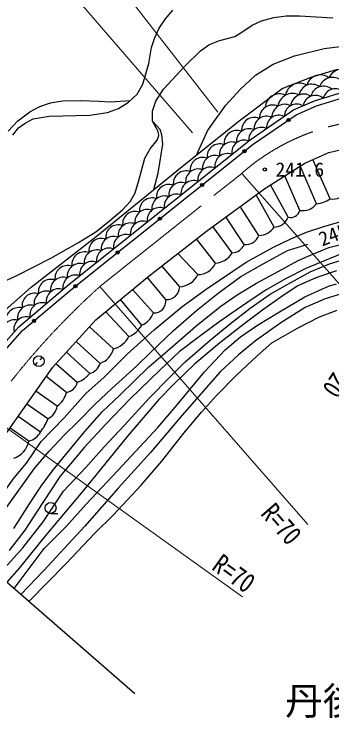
# Model space of a CAD drawing. Units: millimetres, scale not verified. Extents: x 40000 to 680000, y 20000 to 380000.
# Drawn here: x 99093 to 128479, y 254945 to 320094 of the extents above; entities that cross this region are included whole.
import ezdxf
from ezdxf.enums import TextEntityAlignment as Align

# ---------------------------------------------------------------- set-up
doc = ezdxf.new("R2010")
doc.units = ezdxf.units.MM
doc.header["$LTSCALE"] = 1000
doc.linetypes.add('CHAIN', pattern=[18.5, 12, -1.5, 3.5, -1.5])
for name, color, linetype, lineweight in [('M-BGD', 7, 'Continuous', 25), ('M-BMK', 2, 'CHAIN', 13), ('M-BMK-OTRS', 5, 'Continuous', 25), ('M-STR-HTXT', 7, 'Continuous', 13)]:
    doc.layers.add(name, color=color, linetype=linetype, lineweight=lineweight)
doc.layers.add('M-BMK-HTXT', color=7, linetype='Continuous')
doc.styles.add('ＭＳ ゴシック', font='')
doc.styles.get('ＭＳ ゴシック').set_extended_font_data('MS Gothic')

msp = doc.modelspace()

# ---------------------------------------------------------------- hatches: boundary and pattern name
at = {"layer": 'M-BGD'}
for points in [[(124341, 310203, -1), (124589, 310373, -1)], [(120271, 307304, -0.41421), (120294, 307514, -0.41421), (120505, 307491, -1)], [(116365, 304182, -0.41421), (116389, 304393, -0.41421), (116599, 304369, -1)], [(112459, 301060, -0.41421), (112483, 301271, -0.41421), (112694, 301248, -1)], [(108554, 297939, -0.41421), (108577, 298149, -0.41421), (108788, 298126, -1)], [(104648, 294817, -0.41421), (104671, 295028, -0.41421), (104882, 295004, -1)], [(100823, 291597, -1), (101052, 291790, -1)]]:
    msp.add_hatch(color=256, dxfattribs=at).paths.add_polyline_path(points)

# ---------------------------------------------------------------- linework, layer by layer
for p, q in [((128309, 302987), (126723, 306634)), ((127056, 302528), (125549, 306038)), ((125511, 301923), (124128, 305130)), ((124445, 301295), (122790, 304275)), ((123146, 300367), (121468, 303355)), ((121735, 299604), (120056, 302199)), ((120369, 298754), (118678, 301315)), ((119261, 297992), (117475, 300435)), ((117715, 297027), (115958, 299283)), ((116085, 295986), (114231, 297938)), ((114412, 294845), (112757, 296790)), ((113128, 293661), (111410, 295732)), ((111977, 292432), (110030, 294588)), ((110892, 291303), (108927, 293672)), ((109698, 290242), (107568, 292545)), ((108293, 289113), (106066, 291142)), ((107043, 287763), (104826, 289782)), ((106082, 286834), (103928, 288796)), ((101494, 288099), (101708, 288344)), ((101050, 287590), (101264, 287835)), ((104936, 286005), (102954, 287727)), ((103942, 285080), (102071, 286555)), ((103086, 283817), (101118, 285191)), ((102209, 282622), (100270, 283977)), ((101526, 281406), (99475, 282839)), ((100463, 280572), (98735, 281779)), ((102470, 273880), (103136, 273880))]:
    msp.add_line(p, q, dxfattribs=at)
for points in [[(97140, 294863), (99343, 295900), (102480, 297491), (105063, 298951), (106644, 299931), (107918, 300951), (109103, 301984), (109843, 302787), (110275, 303557), (110626, 304696), (111189, 306749), (111672, 307625), (112309, 308437), (112479, 308855), (112419, 309231), (111895, 310180), (111886, 311097), (112201, 312041), (112914, 313133), (114929, 315346), (116317, 316702), (117096, 317240), (117995, 317614), (119510, 318005), (120254, 318473), (121093, 319076), (121967, 319458), (123116, 319772), (124255, 319938), (125475, 319938), (128560, 319761)], [(98969, 308901), (99502, 309560), (100105, 310009), (100870, 310394), (102350, 310633), (106094, 310733), (107732, 310988), (108747, 311340), (109685, 311934), (110461, 312688), (111011, 313596), (111545, 315516), (111813, 317007), (112082, 317848), (112513, 318801), (113108, 319665), (113779, 320442)], [(115954, 307038), (116972, 309285), (117723, 310327), (118686, 311670), (119984, 313128), (121407, 314445), (123057, 315473), (125008, 316215), (127761, 316923), (130680, 317284), (132965, 317224), (135697, 316543), (138235, 315554), (141770, 314151), (145250, 312882), (148396, 311931), (149994, 311569), (151320, 311419), (152032, 311387)], [(86795, 277630), (97445, 291966), (100686, 294813), (106676, 299515), (114633, 305976), (119890, 310202), (123872, 313217), (126562, 314268), (128901, 314950), (131708, 315300), (134619, 315163), (137121, 314685), (139629, 313841), (142806, 312160), (149012, 308762), (157805, 303823)], [(88552, 276099), (92193, 280995), (97647, 289044), (99524, 291156), (104192, 295092), (120916, 308460), (124936, 311218), (126870, 312076), (129460, 312854), (131651, 313138), (134022, 313070), (136217, 312725), (138111, 312119), (140262, 311235), (143262, 309908), (147238, 307852), (150501, 306033), (155644, 303001), (165809, 297153), (175921, 291006), (186557, 284375), (191332, 281061), (196897, 276997), (205034, 270542)], [(88930, 275770), (92601, 280706), (98042, 288736), (99874, 290797), (104509, 294706), (121214, 308058), (125181, 310780), (127044, 311606), (129564, 312363), (131676, 312637), (133975, 312571), (136101, 312237), (137940, 311649), (140066, 310775), (143046, 309457), (147002, 307411), (150252, 305599), (155392, 302569), (165554, 296723), (171078, 293365)], [(98550, 309260), (99430, 310220), (100550, 311050), (101460, 311550), (102450, 311880), (103560, 312060), (105210, 312100), (106960, 312040), (107980, 311970), (109864, 312107)], [(112010, 303846), (112430, 305380), (112849, 308054), (112760, 308910), (112600, 309420), (111895, 310180)], [(91890, 273190), (98526, 281479), (102678, 287424), (106648, 291781), (111587, 295880), (116875, 299997), (122288, 303954), (125969, 306306), (128181, 307268), (130823, 307912), (133757, 308164), (136255, 307958), (138701, 307429), (142349, 305857), (157152, 298275), (169036, 291200), (178451, 284939), (186352, 279526), (193181, 274818), (202642, 267526)], [(94690, 270750), (96501, 273576), (99094, 277157), (100237, 278529), (101612, 280516), (103727, 282727), (105740, 284967), (107429, 286497), (109536, 288616), (112050, 290862), (114606, 292984), (116852, 294637), (120562, 297130), (123065, 298508), (124696, 299292), (126142, 299898), (127729, 300436), (131297, 301480), (134045, 301992), (138226, 302322), (140413, 302271), (142355, 302055), (144034, 301698), (146292, 301172)], [(95897, 269698), (97062, 272003), (98395, 274421), (100961, 278013), (102332, 279624), (103739, 281150), (105003, 282386), (106580, 283992), (108134, 285433), (110404, 287500), (111741, 288794), (113815, 290785), (115951, 292654), (117952, 294270), (120055, 295805), (122133, 296967), (124369, 298201), (126253, 298801)], [(99058, 272469), (100507, 274749), (101584, 276398), (102640, 277814), (103886, 279318), (105649, 281464), (107243, 283292), (108871, 284831), (111556, 287437), (113508, 289097), (116092, 291374), (118219, 293072), (119711, 294120), (121515, 295178), (123513, 296282), (125359, 297291), (126718, 297875), (128209, 298479), (130155, 298981)], [(97635, 268183), (99898, 270691), (101791, 273088), (103676, 275931), (105692, 278084), (107411, 280047), (109310, 282048), (111613, 284560), (113466, 286469), (114896, 287900), (117220, 289901), (119098, 291469), (120916, 292861), (122758, 294173), (124460, 295116), (126465, 296235), (128271, 296971), (131000, 297811)], [(130102, 298209), (128217, 297444), (126064, 296548), (124250, 295620), (122455, 294586), (121206, 293776), (119630, 292689), (118010, 291581), (116369, 290350), (114367, 288845), (112560, 287132), (109781, 284439), (107586, 282122), (105606, 280020), (103368, 277335), (101747, 274887), (100092, 272325), (98623, 270453)], [(128916, 296324), (127006, 295680), (125279, 294908), (123760, 293884), (122171, 292779), (120341, 291386), (118096, 289624), (115806, 287714), (113803, 285780), (112478, 284408), (109578, 281025), (105456, 275937), (102026, 271873), (99564, 268808), (98422, 267497)], [(99094, 266912), (101874, 270612), (103900, 272657), (105761, 274738), (108673, 277836), (112398, 281819), (114185, 283937), (116692, 286979), (118610, 289009), (120029, 290225), (121613, 291293), (123640, 292545), (125983, 293930), (128176, 294906), (128891, 295123)], [(129770, 294314), (127850, 293747), (126013, 292939), (123770, 291505), (121423, 289864), (119839, 288545), (118141, 286986), (114627, 282963), (111747, 279552), (108707, 276199), (105631, 272685), (101828, 268604), (99724, 266363)], [(100466, 265716), (103920, 269241), (106556, 272039), (108243, 273725), (110856, 276477), (112751, 278718), (114798, 281310), (116427, 283250), (117814, 284774), (119643, 286663), (121584, 288464), (122916, 289679), (125307, 291007), (127342, 292060), (128971, 292695)]]:
    msp.add_lwpolyline(points, dxfattribs=at)
for centre, radius in [((124465, 310288), 150), ((120388, 307397), 150), ((122269, 305707), 150), ((116482, 304276), 150), ((112577, 301154), 150), ((108671, 298032), 150), ((104765, 294910), 150), ((100937, 291693), 150), ((101379, 287967), 500), ((102470, 274380), 500)]:
    msp.add_circle(centre, radius, dxfattribs=at)
for centre, radius, start, end in [((129446, 313634), 1359, 46.59113, 155.79663), ((127416, 313171), 1291, 52.21426, 164.50049), ((128538, 312962), 1274, 48.51833, 161.62957), ((125505, 312367), 1328, 59.89763, 170.45113), ((126614, 312409), 1192, 53.13922, 170.42291), ((127709, 312226), 1199, 50.02208, 166.93957), ((124837, 311397), 1352, 63.55598, 173.06472), ((128800, 312031), 1159, 46.51747, 165.63208), ((123643, 311387), 1322, 65.27076, 176.13074), ((125881, 311464), 1226, 57.39016, 172.8988), ((126954, 311416), 1157, 51.27935, 170.49941), ((122985, 310469), 1205, 64.96867, 181.57372), ((124129, 310542), 1200, 63.49717, 180.37975), ((125231, 310611), 1153, 59.68544, 179.13251), ((121316, 309333), 1196, 67.1552, 184.21196), ((122442, 309479), 1163, 65.19607, 184.06557), ((123586, 309578), 1160, 64.94273, 183.97236), ((120836, 308289), 1193, 68.10246, 185.33578), ((121943, 308444), 1160, 65.27933, 184.32893), ((119697, 308131), 1193, 69.06019, 186.27533), ((119235, 307094), 1160, 69.11892, 188.14854), ((120373, 307272), 1160, 69.11892, 188.14854), ((118097, 306916), 1160, 69.11892, 188.14854), ((117673, 305845), 1160, 69.11892, 188.14854), ((118811, 306023), 1160, 69.11892, 188.14854), ((116535, 305668), 1160, 69.11892, 188.14854), ((114972, 304419), 1160, 69.11892, 188.14854), ((116110, 304597), 1160, 69.11892, 188.14854), ((117249, 304774), 1160, 69.11892, 188.14854), ((113410, 303170), 1160, 69.11892, 188.14854), ((114548, 303348), 1160, 69.11892, 188.14854), ((115686, 303526), 1160, 69.11892, 188.14854), ((128546, 304590), 1620, 261.58879, 327.27688), ((111848, 301922), 1160, 69.11892, 188.14854), ((112986, 302099), 1160, 69.11892, 188.14854), ((114124, 302277), 1160, 69.11892, 188.14854), ((126845, 305046), 2527, 274.78374, 305.40943), ((125796, 303470), 1573, 259.56476, 323.23244), ((110285, 300673), 1160, 69.11892, 188.14854), ((111423, 300851), 1160, 69.11892, 188.14854), ((112562, 301028), 1160, 69.11892, 188.14854), ((124662, 302145), 877, 255.62959, 345.35526), ((123052, 301871), 1507, 273.59687, 337.54367), ((108723, 299424), 1160, 69.11892, 188.14854), ((109861, 299602), 1160, 69.11892, 188.14854), ((110999, 299780), 1160, 69.11892, 188.14854), ((121647, 301454), 1852, 272.69822, 324.04426), ((109437, 298531), 1160, 69.11892, 188.14854), ((107161, 298176), 1160, 69.11892, 188.14854), ((108299, 298353), 1160, 69.11892, 188.14854), ((120474, 300108), 1358, 265.58697, 338.22793), ((107875, 297282), 1160, 69.11892, 188.14854), ((119211, 299252), 1261, 272.28815, 336.73858), ((105604, 296911), 1174, 69.64033, 187.92176), ((106737, 297105), 1160, 69.11892, 188.14854), ((117536, 299034), 2016, 275.09991, 328.86256), ((106312, 296034), 1160, 69.11892, 188.14854), ((104043, 295645), 1174, 70.14768, 188.44819), ((105184, 295829), 1182, 70.01469, 187.83844), ((116105, 297750), 1765, 269.32658, 335.79124), ((104761, 294781), 1160, 69.68632, 188.72403), ((114247, 296884), 2045, 274.60442, 333.94945), ((102493, 294380), 1160, 70.39105, 189.43202), ((103617, 294586), 1152, 69.91768, 189.43374), ((103229, 293510), 1160, 70.63139, 189.66101), ((113144, 294931), 1270, 269.2577, 356.13397), ((100972, 293111), 1142, 70.78639, 190.86652), ((102096, 293303), 1160, 70.63139, 189.66101), ((101700, 292221), 1160, 70.63139, 189.66101), ((112016, 293549), 1118, 268.0068, 5.75684), ((99562, 291658), 1271, 76.86341, 190.08883), ((100598, 291981), 1181, 72.54519, 190.40987), ((100222, 290919), 1156, 73.18572, 192.43794), ((110219, 293036), 1859, 291.23754, 341.03609), ((99171, 290592), 1205, 77.30011, 193.87314), ((108902, 292340), 2244, 290.76265, 332.47467), ((107726, 291257), 2218, 284.81197, 332.76625), ((106340, 289666), 2029, 290.24761, 344.16835), ((105755, 288133), 1340, 284.1154, 343.92884), ((103919, 288619), 2805, 291.26829, 320.47349), ((103776, 286255), 1186, 278.039, 347.86723), ((101875, 285559), 2122, 304.80222, 346.9569), ((101409, 284129), 1706, 297.9869, 349.44954), ((98268, 284037), 4187, 321.08356, 340.25814), ((100072, 282164), 1640, 283.78401, 332.4646), ((98401, 280980), 2102, 288.31967, 348.80978)]:
    msp.add_arc(centre, radius, start, end, dxfattribs=at)
at = {"layer": 'M-BMK'}
msp.add_line((107024, 294869), (120136, 305345), dxfattribs=at)
for centre, radius, start, end in [((133363, 290343), 20000, 56.44989, 131.40208), ((153815, 242805), 70000, 131.94657, 144.8607)]:
    msp.add_arc(centre, radius, start, end, dxfattribs=at)
at = {"layer": 'M-BMK-OTRS'}
msp.add_line((110267, 257175), (64917, 296695), dxfattribs=at)
at = {"layer": 'M-STR-HTXT'}
for p, q in [((117935, 311020), (102728, 330589)), ((115600, 309108), (99127, 328183)), ((126260, 272837), (107024, 294869)), ((120220, 266146), (96572, 283094))]:
    msp.add_line(p, q, dxfattribs=at)
msp.add_lwpolyline([(120136, 305345), (133363, 290343), (144416, 307011)], dxfattribs=at)

# ---------------------------------------------------------------- texts
at = {"layer": 'M-BGD', "style": 'ＭＳ ゴシック'}
msp.add_text('241.6', height=1320, dxfattribs=at).set_placement((123269, 305707), align=Align.MIDDLE_LEFT)
msp.add_text('245', height=1320, rotation=20.966, dxfattribs=at).set_placement((128595, 299677), align=Align.MIDDLE_CENTER)
at = {"layer": 'M-BMK-HTXT', "style": 'ＭＳ ゴシック'}
msp.add_text('丹後兼', height=2566, dxfattribs=at).set_placement((129388, 256519), align=Align.MIDDLE_CENTER)
at = {"layer": 'M-STR-HTXT', "style": 'ＭＳ ゴシック', "width": 0.8}
msp.add_text('R=20', height=1833, rotation=236.45, dxfattribs=at).set_placement((129053, 284388), align=Align.TOP_RIGHT)
for rotation, p in [(311.124, (124031, 270438)), (324.371, (120193, 265972))]:
    msp.add_text('R=70', height=1833, rotation=rotation, dxfattribs=at).set_placement(p, align=Align.BOTTOM_RIGHT)

doc.saveas('drawing.dxf')
